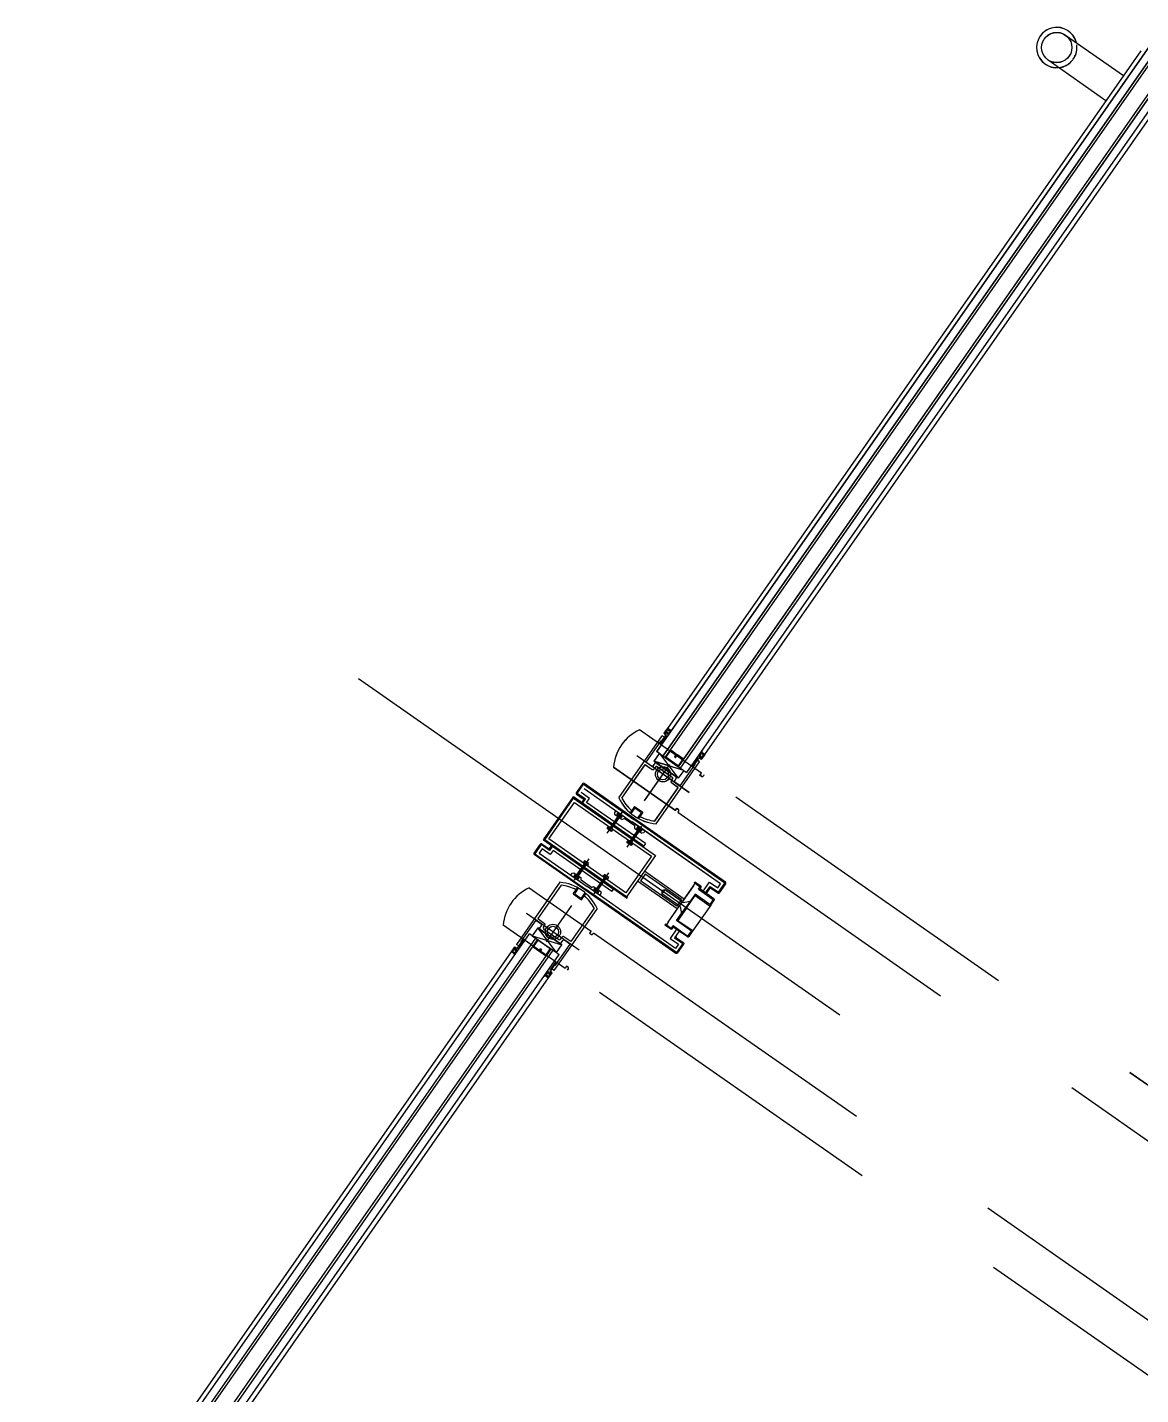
# Model space of a CAD drawing. Header units: centimetres. Extents: x 139057 to 200038, y 34824 to 80516.
# Drawn here: x 174108.4 to 174218.7, y 50301.6 to 50437.1 of the extents above; entities that cross this region are included whole.
import ezdxf

# ---------------------------------------------------------------- set-up
doc = ezdxf.new("R2010")
doc.units = ezdxf.units.CM
doc.header["$LTSCALE"] = 100
for name, pattern in [('FLPL-C-P1$0$A-FLPLR$0$CENTER', [2, 1.25, -0.25, 0.25, -0.25]), ('FLPL-C-P1$0$CENTERX2', [101.6, 63.5, -12.7, 12.7, -12.7]), ('FLPL-C-P1$0$HIDDEN2', [4.7625, 3.175, -1.5875])]:
    doc.linetypes.add(name, pattern=pattern)
for name, color, linetype in [('A-FACCIATA MONTANTI', 13, 'Continuous'), ('A-FACCIATTE VISTE', 8, 'Continuous'), ('A-SI-PORTE', 5, 'Continuous'), ('A-VISTE GIUNTO DI CONTROLLO', 1, 'Continuous'), ('FLPL-C-P1$0$A-CNTR', 7, 'FLPL-C-P1$0$CENTERX2'), ('FLPL-C-P1$0$A-DOOR', 1, 'Continuous'), ('FLPL-C-P1$0$A-SILL', 1, 'Continuous')]:
    doc.layers.add(name, color=color, linetype=linetype)

# ---------------------------------------------------------------- blocks, each defined once
blk = doc.blocks.new('FLPL-C-P1$0$TWR-C_124_DOOR-PLAN')
at = {"layer": 'FLPL-C-P1$0$A-DOOR', "linetype": 'FLPL-C-P1$0$HIDDEN2'}
for p, q in [((-972, 44.3), (-972, -30.7)), ((-927, -30.7), (-927, 44.1)), ((927, -30.7), (927, 44.1)), ((972, 44.3), (972, -30.7)), ((-972.1, -33.7), (-972.4, -866.1)), ((-971.1, -33.7), (-972.1, -33.7)), ((-972, -30.7), (-969.5, -30.7)), ((-969.5, -30.7), (-969.5, -32.5)), ((-929.6, -32.5), (-929.6, -30.7)), ((-929.6, -30.7), (-927, -30.7)), ((-927, -33.7), (-928, -33.7)), ((-927.3, -866.1), (-927, -33.7)), ((929.6, -30.7), (927, -30.7)), ((927.3, -866.1), (927, -33.7)), ((927, -33.7), (928, -33.7)), ((929.6, -32.5), (929.6, -30.7)), ((972, -30.7), (969.5, -30.7)), ((969.5, -30.7), (969.5, -32.5)), ((971.1, -33.7), (972.1, -33.7)), ((972.1, -33.7), (972.4, -866.1))]:
    blk.add_line(p, q, dxfattribs=at)
at = {"layer": 'FLPL-C-P1$0$A-DOOR', "linetype": 'FLPL-C-P1$0$A-FLPLR$0$CENTER'}
for p, q in [((-949.8, -31.9), (-949.8, 31.7)), ((949.8, -31.9), (949.8, 31.7)), ((-981.6, -0.1), (-937.9, -0.1, 0)), ((981.6, -0.1), (937.9, -0.1, 0))]:
    blk.add_line(p, q, dxfattribs=at)
at = {"layer": 'FLPL-C-P1$0$A-DOOR'}
for p, q in [((-993.9, 22.3), (-918.9, 22.3)), ((-992.4, 19.8), (-952, 19.8)), ((-952, 19.8), (-952, 11.5)), ((-949.4, 20.4), (-923.6, 20.4)), ((-949.4, 20.4), (-949.4, 14)), ((-944.2, -14.7), (-944.2, 14.4)), ((-944.2, 14.4), (-934.9, 14.4)), ((-934.9, -14.7), (-944.2, 14.4)), ((-934.9, 14.4), (-944.2, -14.7)), ((-66, 17.9, 0), (-935, 17.9)), ((-934.9, 14.4), (-934.9, 17.8, 0)), ((-934.9, 14.4), (-934.9, -14.7)), ((-926.6, 20.4), (-926.6, 19.2)), ((-926.6, 19.2), (-917.2, 19.2)), ((-924.5, 19.8), (-923.8, 20.4)), ((-924.5, 19.8), (-917.2, 19.8)), ((-924.2, 19.8), (-923.6, 20.4)), ((-918.9, 19.8), (-918.9, 22.3)), ((-909.9, 22.4), (-915.9, 22.4)), ((-915.9, 22.4), (-915.9, 21.4)), ((-915.3, 21.7), (-914.5, 21.7)), ((-915.3, 21.7), (-915.3, 21.3)), ((-914.5, 19.3), (-914.5, 21.7)), ((-913.2, 19.3), (-914.5, 19.3)), ((-910.7, 21.6), (-913.8, 21.6)), ((-913.8, 20.1), (-913.8, 21.6)), ((-913.2, 20.1), (-913.8, 20.1)), ((-910.7, 18.5), (-913.8, 18.5)), ((-913.2, 19.3), (-913.2, 20.1)), ((-911.2, 19.3), (-911.2, 20.1)), ((-910.7, 20.1), (-911.2, 20.1)), ((-909.9, 19.3), (-911.2, 19.3)), ((-910.7, 20.1), (-910.7, 21.6)), ((-909.9, 19.3), (-909.9, 22.4)), ((66, 17.9, 0), (935, 17.9)), ((910, 22.4), (916, 22.4)), ((910, 19.3), (910, 22.4)), ((910, 19.3), (911.3, 19.3)), ((910.8, 21.6), (913.8, 21.6)), ((910.8, 20.1), (910.8, 21.6)), ((910.8, 20.1), (911.3, 20.1)), ((910.8, 18.6), (913.8, 18.6)), ((911.3, 19.3), (911.3, 20.1)), ((913.3, 20.1), (913.8, 20.1)), ((913.3, 19.3), (913.3, 20.1)), ((913.3, 19.3), (914.6, 19.3)), ((913.8, 20.1), (913.8, 21.6)), ((915.4, 21.7), (914.6, 21.7)), ((914.6, 19.3), (914.6, 21.7)), ((915.4, 21.7), (915.4, 21.3)), ((916, 22.4), (916, 21.4)), ((924.5, 19.8), (917.3, 19.8)), ((926.6, 19.2), (917.3, 19.2)), ((994, 22.4), (919, 22.4)), ((919, 19.8), (919, 22.4)), ((949.5, 20.5), (923.7, 20.5)), ((924.3, 19.8), (923.7, 20.5)), ((924.5, 19.8), (923.9, 20.5)), ((926.6, 20.5), (926.6, 19.2)), ((935, 14.5), (935, 17.9, 0)), ((944.3, 14.5), (935, 14.5)), ((935, 14.5), (935, -14.7)), ((935, -14.7), (944.3, 14.5)), ((935, 14.5), (944.3, -14.7)), ((944.3, -14.7), (944.3, 14.5)), ((949.5, 20.5), (949.5, 14.1)), ((992.5, 19.8), (952, 19.8)), ((952, 19.8), (952, 11.5)), ((-992.1, 4.8), (-999.7, 4.8)), ((-993.1, 3.8), (-999.7, 3.8)), ((-993.1, 3.8), (-993.1, -4.2)), ((-992.1, 4.8), (-992.1, -5.2)), ((-948.1, 10.2), (-950.7, 10.2)), ((-945.5, 12.8), (-948.1, 12.8)), ((-946.8, 8.9), (-946.8, -9.2)), ((-944.2, 11.5), (-944.2, -11.8)), ((-66, 10.4, 0), (-935, 10.4)), ((-934.9, 7.3), (-934.9, -7.7)), ((-926.4, 7.8), (-934.4, 7.8)), ((-934.4, -7.7), (-934.4, 7.3)), ((-934.4, 7.3), (-926.4, 7.3)), ((-926.4, 0.5), (-929.1, 0.5)), ((-929.1, 0.5), (-929.1, 0)), ((-926.4, 7.3), (-926.4, 0.5)), ((-925.9, 0.5), (-925.9, 7.3)), ((66, 10.4, 0), (935, 10.4)), ((926, 0.5), (926, 7.4)), ((926.5, 7.9), (934.5, 7.9)), ((934.5, 7.4), (926.5, 7.4)), ((926.5, 7.4), (926.5, 0.5)), ((926.5, 0.5), (929.1, 0.5)), ((929.1, 0), (926.5, 0)), ((929.1, 0.5), (929.1, 0)), ((934.5, -7.6), (934.5, 7.4)), ((935, 7.4), (935, -7.6)), ((944.3, 11.5), (944.3, -11.7)), ((945.6, 12.8), (948.2, 12.8)), ((946.9, 8.9), (946.9, -9.2)), ((948.2, 10.2), (950.7, 10.2)), ((992.1, 4.9), (999.7, 4.9)), ((992.1, 4.9), (992.1, -5.1)), ((993.1, 3.9), (999.7, 3.9)), ((993.1, 3.9), (993.1, -4.1)), ((-993.1, -4.2), (-999.6, -4.2)), ((-992.1, -5.2), (-999.6, -5.2)), ((-952, -20.1), (-952, -11.8)), ((-948.1, -10.5), (-950.7, -10.5)), ((-945.5, -13.1), (-948.1, -13.1)), ((-66, -10.6, 0), (-935, -10.6)), ((-926.4, -7.7), (-934.4, -7.7)), ((-934.4, -8.2), (-926.4, -8.2)), ((-929.1, 0), (-926.4, 0)), ((-926.4, -0.3), (-929.1, -0.3)), ((-929.1, -0.3), (-929.1, -0.8)), ((-929.1, -0.8), (-926.4, -0.8)), ((-926.4, -0.8), (-926.4, -7.7)), ((-925.9, -7.7), (-925.9, -0.8)), ((66, -10.6, 0), (935, -10.6)), ((926, -7.6), (926, -0.8)), ((926.5, -0.3), (929.1, -0.3)), ((929.1, -0.8), (926.5, -0.8)), ((926.5, -0.8), (926.5, -7.6)), ((926.5, -7.6), (934.5, -7.6)), ((934.5, -8.1), (926.5, -8.1)), ((929.1, -0.3), (929.1, -0.8)), ((945.6, -13), (948.2, -13)), ((948.2, -10.5), (950.7, -10.5)), ((952, -20), (952, -11.7)), ((992.1, -5.1), (999.7, -5.1)), ((993.1, -4.1), (999.7, -4.1)), ((-993.8, -22.7), (-918.9, -22.7)), ((-992.3, -20.1), (-952, -20.1)), ((-949.4, -20.7), (-949.4, -14.3)), ((-949.4, -20.7), (-923.6, -20.7)), ((-934.9, -14.7), (-944.2, -14.7)), ((-66, -18.1, 0), (-935, -18.1)), ((-934.9, -14.7), (-934.9, -18.2, 0)), ((-926.6, -19.4), (-917.2, -19.4)), ((-926.6, -20.7), (-926.6, -19.4)), ((-924.5, -20.1), (-917.2, -20.1)), ((-924.5, -20.1), (-923.8, -20.7)), ((-924.2, -20.1), (-923.6, -20.7)), ((-918.9, -22.7), (-918.9, -20.1)), ((-915.9, -22.7), (-915.9, -21.7)), ((-909.9, -22.7), (-915.9, -22.7)), ((-915.3, -22), (-915.3, -21.6)), ((-915.3, -22), (-914.5, -22)), ((-913.2, -19.6), (-914.5, -19.6)), ((-914.5, -19.6), (-914.5, -22)), ((-910.7, -18.9), (-913.8, -18.9)), ((-913.2, -20.4), (-913.8, -20.4)), ((-913.8, -20.4), (-913.8, -21.9)), ((-910.7, -21.9), (-913.8, -21.9)), ((-913.2, -19.6), (-913.2, -20.4)), ((-909.9, -19.6), (-911.2, -19.6)), ((-911.2, -19.6), (-911.2, -20.4)), ((-910.7, -20.4), (-911.2, -20.4)), ((-910.7, -20.4), (-910.7, -21.9)), ((-909.9, -19.6), (-909.9, -22.7)), ((66, -18.1, 0), (935, -18.1)), ((910, -19.6), (910, -22.6)), ((910, -19.6), (911.3, -19.6)), ((910, -22.6), (916, -22.6)), ((910.8, -18.8), (913.8, -18.8)), ((910.8, -20.4), (910.8, -21.9)), ((910.8, -20.4), (911.3, -20.4)), ((910.8, -21.9), (913.8, -21.9)), ((911.3, -19.6), (911.3, -20.4)), ((913.3, -19.6), (914.6, -19.6)), ((913.3, -19.6), (913.3, -20.4)), ((913.3, -20.4), (913.8, -20.4)), ((913.8, -20.4), (913.8, -21.9)), ((914.6, -19.6), (914.6, -22)), ((915.4, -22), (914.6, -22)), ((915.4, -22), (915.4, -21.6)), ((916, -22.6), (916, -21.7)), ((926.6, -19.4), (917.3, -19.4)), ((924.5, -20.1), (917.3, -20.1)), ((919, -22.6), (919, -20.1)), ((993.8, -22.6), (919, -22.6)), ((924.3, -20.1), (923.7, -20.7)), ((949.5, -20.7), (923.7, -20.7)), ((924.5, -20.1), (923.9, -20.7)), ((926.6, -20.7), (926.6, -19.4)), ((935, -14.7), (944.3, -14.7)), ((935, -14.7), (935, -18.1, 0)), ((949.5, -20.7), (949.5, -14.3)), ((992.4, -20), (952, -20))]:
    blk.add_line(p, q, dxfattribs=at)
at = {"layer": 'FLPL-C-P1$0$A-DOOR', "linetype": 'Continuous'}
for p, q in [((-66, 7.9, 0), (-935, 7.9)), ((66, 7.9, 0), (935, 7.9)), ((-66, -8.1, 0), (-935, -8.1)), ((66, -8.1, 0), (935, -8.1))]:
    blk.add_line(p, q, dxfattribs=at)
at = {"layer": 'FLPL-C-P1$0$A-DOOR', "elevation": 0}
for points in [[(-151, 92.4), (-151, 22.4)], [(-121, 92.4), (-121, 22.4)]]:
    blk.add_lwpolyline(points, dxfattribs=at)
at = {"layer": 'FLPL-C-P1$0$A-DOOR'}
for centre, radius in [((-136, 92.4), 15), ((-949.8, -0.1), 7.5), ((-949.8, -0.1), 5.5), ((949.8, -0.1), 7.5), ((949.8, -0.1), 5.5)]:
    blk.add_circle(centre, radius, dxfattribs=at)
for centre, radius, start, end in [((-136, 92.4), 20, 318.5904, 221.4096), ((-955.3, 0), 44.7, 149.9548, 210.4675), ((-955.3, 0), 42.1, 151.9602, 173.3494), ((-948.1, 14), 1.29, 180, 270), ((-917.6, 21.4), 1.67, 283.9147, 0.4648), ((-917.6, 21.4), 2.26, 279.1608, 1.2621), ((-913.4, 18.9), 1.15, 159.4702, 272.7471), ((-913.4, 18.2), 0.473, 138.0617, 274.5885), ((-907.9, 23.2), 5.43, 238.7418, 270.0831), ((-907.9, 19.8), 2.05, 194.137, 271.5373), ((907.9, 23.2), 5.43, 269.9169, 301.2582), ((908, 19.8), 2.05, 268.4627, 345.863), ((913.5, 18.9), 1.15, 267.2529, 20.5298), ((913.5, 18.3), 0.473, 265.4115, 41.9383), ((917.6, 21.4), 2.26, 178.7379, 260.8392), ((917.7, 21.4), 1.67, 179.5352, 256.0853), ((948.2, 14.1), 1.29, 270, 0), ((955.3, 0), 42.1, 6.6506, 28.0398), ((955.3, 0), 44.7, 329.5325, 30.0452), ((-950.7, 11.5), 1.29, 180, 270), ((-948.1, 8.9), 1.29, 0, 90), ((-945.5, 11.5), 1.29, 0, 90), ((-934.4, 7.3), 0.5, 90, 180), ((-926.4, 7.3), 0.5, 360, 90), ((-926.4, 0.5), 0.5, 270, 0), ((926.5, 7.4), 0.5, 90, 180), ((926.5, 0.5), 0.5, 180, 270), ((934.5, 7.4), 0.5, 360, 90), ((945.6, 11.5), 1.29, 90, 180), ((948.2, 8.9), 1.29, 90, 180), ((950.7, 11.5), 1.29, 270, 0), ((-955.3, 0), 42.1, 186.9961, 208.4292), ((-950.7, -11.8), 1.29, 90, 180), ((-948.1, -14.3), 1.29, 90, 180), ((-948.1, -9.2), 1.29, 270, 0), ((-945.5, -11.8), 1.29, 270, 0), ((-934.4, -7.7), 0.5, 180, 270), ((-926.4, -0.8), 0.5, 360, 90), ((-926.4, -7.7), 0.5, 270, 360), ((926.5, -0.8), 0.5, 90, 180), ((926.5, -7.6), 0.5, 180, 270), ((934.5, -7.6), 0.5, 270, 360), ((945.6, -11.7), 1.29, 180, 270), ((948.2, -9.2), 1.29, 180, 270), ((948.2, -14.3), 1.29, 0, 90), ((950.7, -11.7), 1.29, 0, 90), ((955.3, 0), 42.1, 331.5708, 353.0039), ((-917.6, -21.7), 2.26, 358.7379, 80.8392), ((-917.6, -21.7), 1.67, 359.5352, 76.0853), ((-913.4, -19.2), 1.15, 87.2529, 200.5298), ((-913.4, -18.5), 0.473, 85.4115, 221.9383), ((-907.9, -23.5), 5.43, 89.9169, 121.2582), ((-907.9, -20.1), 2.05, 88.4627, 165.863), ((907.9, -23.5), 5.43, 58.7418, 90.0831), ((908, -20.1), 2.05, 14.137, 91.5373), ((913.5, -19.2), 1.15, 339.4702, 92.7471), ((913.5, -18.5), 0.473, 318.0617, 94.5885), ((917.6, -21.7), 2.26, 99.1608, 181.2621), ((917.7, -21.7), 1.67, 103.9147, 180.4648)]:
    blk.add_arc(centre, radius, start, end, dxfattribs=at)
at = {"layer": 'FLPL-C-P1$0$A-DOOR', "linetype": 'FLPL-C-P1$0$HIDDEN2', "ltscale": 0.1}
blk.add_arc((-136, 92.4), 20, 221.4882, 318.6202, dxfattribs=at)
at = {"layer": 'FLPL-C-P1$0$A-DOOR', "linetype": 'FLPL-C-P1$0$HIDDEN2'}
for centre, radius, start, end in [((-949.6, 5.6), 44.7, 59.5815, 120.0944), ((949.6, 5.6), 44.7, 59.9056, 120.4185), ((-971.1, -32.1), 1.67, 270.456, 346.0853), ((-928, -32.1), 1.67, 193.9147, 269.544), ((928, -32.1), 1.67, 270.456, 346.0853), ((971.1, -32.1), 1.67, 193.9147, 269.544)]:
    blk.add_arc(centre, radius, start, end, dxfattribs=at)
at = {"layer": 'FLPL-C-P1$0$A-SILL'}
for p, q in [((-91, 22.4), (-910, 22.4)), ((91, 22.4), (910, 22.4)), ((-91, -22.6), (-910, -22.6)), ((91, -22.6), (910, -22.6))]:
    blk.add_line(p, q, dxfattribs=at)

msp = doc.modelspace()

# ---------------------------------------------------------------- linework, layer by layer
at = {"layer": 'A-FACCIATA MONTANTI'}
for p, q in [((174159.54, 50356.6, 0), (174162.51, 50360.86, 0)), ((174159.54, 50356.6, 0), (174162.51, 50360.86, 0)), ((174159.67, 50356.62, 0), (174162.54, 50360.72, 0)), ((174159.67, 50356.62, 0), (174162.54, 50360.72, 0)), ((174166.73, 50359.5, 0), (174166.6, 50359.32, 0)), ((174166.73, 50359.5, 0), (174166.6, 50359.31, 0)), ((174166.6, 50359.32, 0), (174166.6, 50359.14, 0)), ((174166.6, 50359.31, 0), (174166.6, 50359.14, 0)), ((174166.98, 50359.26, 0), (174166.9, 50359.15, 0)), ((174166.98, 50359.26, 0), (174166.9, 50359.15, 0)), ((174167.03, 50359.26, 0), (174167.01, 50359.27, 0)), ((174167.03, 50359.26, 0), (174167.01, 50359.27, 0)), ((174167.03, 50359.26, 0), (174167.32, 50359.05, 0)), ((174167.03, 50359.26, 0), (174167.32, 50359.05, 0)), ((174165.3, 50358.91, 0), (174169.48, 50355.99, 0)), ((174165.3, 50358.91, 0), (174169.48, 50355.99, 0)), ((174166.97, 50359.01, 0), (174166.15, 50357.83, 0)), ((174166.97, 50359.01, 0), (174166.15, 50357.83, 0)), ((174166.97, 50359.01, 0), (174166.15, 50357.82, 0)), ((174167.11, 50358.92, 0), (174166.28, 50357.73, 0)), ((174167.11, 50358.92, 0), (174166.28, 50357.73, 0)), ((174167.11, 50358.91, 0), (174166.29, 50357.73, 0)), ((174167.11, 50358.91, 0), (174166.29, 50357.73, 0)), ((174166.6, 50359.14, 0), (174167.35, 50358.62, 0)), ((174166.6, 50359.14, 0), (174167.35, 50358.62, 0)), ((174167.25, 50358.91, 0), (174166.9, 50359.15, 0)), ((174167.25, 50358.91, 0), (174166.9, 50359.15, 0)), ((174166.96, 50359.11, 0), (174167.04, 50359.22, 0)), ((174166.96, 50359.11, 0), (174167.04, 50359.22, 0)), ((174166.97, 50359.01, 0), (174166.98, 50359.02, 0)), ((174166.97, 50359.01, 0), (174166.98, 50359.01, 0)), ((174167.01, 50359.06, 0), (174167.02, 50359.07, 0)), ((174167.01, 50359.06, 0), (174167.02, 50359.07, 0)), ((174167.11, 50359.2, 0), (174167.12, 50359.22, 0)), ((174167.11, 50359.2, 0), (174167.12, 50359.22, 0)), ((174167.11, 50358.92, 0), (174167.11, 50358.92, 0)), ((174167.11, 50358.92, 0), (174167.11, 50358.92, 0)), ((174167.14, 50358.97, 0), (174167.15, 50358.98, 0)), ((174167.14, 50358.97, 0), (174167.15, 50358.98, 0)), ((174167.19, 50358.95, 0), (174167.27, 50359.06, 0)), ((174167.19, 50358.95, 0), (174167.27, 50359.06, 0)), ((174167.24, 50359.11, 0), (174167.26, 50359.13, 0)), ((174167.33, 50359.02, 0), (174167.25, 50358.91, 0)), ((174167.33, 50359.02, 0), (174167.25, 50358.91, 0)), ((174167.51, 50358.68, 0), (174167.35, 50358.62, 0)), ((174167.51, 50358.68, 0), (174167.35, 50358.62, 0)), ((174167.54, 50358.73, 0), (174167.51, 50358.68, 0)), ((174167.54, 50358.73, 0), (174167.51, 50358.68, 0)), ((174168.6, 50357.99, 0), (174168.56, 50357.94, 0)), ((174168.6, 50357.99, 0), (174168.56, 50357.94, 0)), ((174168.56, 50357.94, 0), (174168.57, 50357.77, 0)), ((174177.59, 50352.4, 0), (174168.57, 50358.7, 0)), ((174167.73, 50350.87, 0), (174159.54, 50356.6, 0)), ((174159.54, 50356.6, 0), (174166.5, 50351.73, 0)), ((174167.73, 50350.87, 0), (174159.54, 50356.6, 0)), ((174159.54, 50356.59, 0), (174166.5, 50351.73, 0)), ((174168.94, 50357.64, 0), (174168.11, 50356.46, 0)), ((174168.94, 50357.64, 0), (174168.11, 50356.45, 0)), ((174168.94, 50357.64, 0), (174168.11, 50356.46, 0)), ((174168.94, 50357.63, 0), (174168.11, 50356.45, 0)), ((174169.07, 50357.54, 0), (174168.25, 50356.36, 0)), ((174169.07, 50357.54, 0), (174168.25, 50356.36, 0)), ((174169.08, 50357.54, 0), (174168.26, 50356.36, 0)), ((174169.08, 50357.54, 0), (174168.26, 50356.36, 0)), ((174168.57, 50357.77, 0), (174169.31, 50357.25, 0)), ((174168.57, 50357.77, 0), (174169.31, 50357.25, 0)), ((174168.94, 50357.89, 0), (174168.87, 50357.78, 0)), ((174168.94, 50357.89, 0), (174168.87, 50357.78, 0)), ((174169.22, 50357.53, 0), (174168.87, 50357.78, 0)), ((174169.22, 50357.53, 0), (174168.87, 50357.78, 0)), ((174168.93, 50357.74, 0), (174169, 50357.85, 0)), ((174168.93, 50357.74, 0), (174169, 50357.85, 0)), ((174168.94, 50357.64, 0), (174168.95, 50357.64, 0)), ((174168.94, 50357.63, 0), (174168.95, 50357.64, 0)), ((174169, 50357.88, 0), (174168.98, 50357.89, 0)), ((174169, 50357.88, 0), (174168.98, 50357.89, 0)), ((174168.98, 50357.68, 0), (174168.98, 50357.7, 0)), ((174168.98, 50357.68, 0), (174168.98, 50357.69, 0)), ((174169, 50357.88, 0), (174169.29, 50357.68, 0)), ((174169, 50357.88, 0), (174169.29, 50357.68, 0)), ((174169.07, 50357.54, 0), (174169.08, 50357.55, 0)), ((174169.08, 50357.83, 0), (174169.09, 50357.85, 0)), ((174169.11, 50357.59, 0), (174169.12, 50357.6, 0)), ((174169.11, 50357.59, 0), (174169.12, 50357.6, 0)), ((174169.16, 50357.57, 0), (174169.24, 50357.68, 0)), ((174169.16, 50357.57, 0), (174169.24, 50357.68, 0)), ((174169.21, 50357.74, 0), (174169.22, 50357.76, 0)), ((174169.21, 50357.73, 0), (174169.22, 50357.76, 0)), ((174169.3, 50357.64, 0), (174169.22, 50357.53, 0)), ((174169.3, 50357.64, 0), (174169.22, 50357.53, 0)), ((174169.48, 50357.3, 0), (174169.31, 50357.25, 0)), ((174169.48, 50357.3, 0), (174169.31, 50357.25, 0)), ((174169.61, 50357.49, 0), (174169.48, 50357.3, 0)), ((174169.61, 50357.49, 0), (174169.48, 50357.3, 0)), ((174162.32, 50354.65, 0), (174166.5, 50351.73, 0)), ((174162.32, 50354.65, 0), (174166.5, 50351.73, 0)), ((174162.8, 50353.05, 0), (174163.63, 50354.23, 0)), ((174162.8, 50353.05, 0), (174163.63, 50354.23, 0)), ((174162.81, 50353.04, 0), (174163.63, 50354.23, 0)), ((174162.81, 50353.04, 0), (174163.63, 50354.23, 0)), ((174162.94, 50352.95, 0), (174163.77, 50354.14, 0)), ((174162.94, 50352.95, 0), (174163.77, 50354.14, 0)), ((174162.94, 50352.95, 0), (174163.77, 50354.13, 0)), ((174162.94, 50352.95, 0), (174163.77, 50354.13, 0)), ((174162.26, 50353.11, 0), (174162.39, 50353.29, 0)), ((174162.26, 50353.11, 0), (174162.39, 50353.29, 0)), ((174162.39, 50353.29, 0), (174162.55, 50353.35, 0)), ((174162.39, 50353.29, 0), (174162.55, 50353.35, 0)), ((174162.55, 50353.35, 0), (174163.3, 50352.83, 0)), ((174162.55, 50353.35, 0), (174163.3, 50352.83, 0)), ((174162.57, 50352.96, 0), (174162.65, 50353.07, 0)), ((174162.57, 50352.95, 0), (174162.65, 50353.06, 0)), ((174162.59, 50352.91, 0), (174162.58, 50352.92, 0)), ((174162.59, 50352.91, 0), (174162.58, 50352.92, 0)), ((174162.59, 50352.91, 0), (174162.88, 50352.7, 0)), ((174162.59, 50352.91, 0), (174162.88, 50352.7, 0)), ((174162.71, 50353.02, 0), (174162.63, 50352.91, 0)), ((174162.71, 50353.02, 0), (174162.63, 50352.91, 0)), ((174163, 50352.82, 0), (174162.65, 50353.07, 0)), ((174163, 50352.82, 0), (174162.65, 50353.06, 0)), ((174162.67, 50352.85, 0), (174162.66, 50352.83, 0)), ((174162.67, 50352.85, 0), (174162.66, 50352.83, 0)), ((174162.77, 50353, 0), (174162.76, 50352.98, 0)), ((174162.77, 50352.99, 0), (174162.76, 50352.98, 0)), ((174162.8, 50352.76, 0), (174162.79, 50352.74, 0)), ((174162.8, 50352.76, 0), (174162.79, 50352.74, 0)), ((174162.81, 50353.04, 0), (174162.8, 50353.04, 0)), ((174162.81, 50353.04, 0), (174162.8, 50353.04, 0)), ((174162.94, 50352.86, 0), (174162.86, 50352.75, 0)), ((174162.94, 50352.86, 0), (174162.86, 50352.75, 0)), ((174162.91, 50352.9, 0), (174162.9, 50352.89, 0)), ((174162.9, 50352.9, 0), (174162.9, 50352.89, 0)), ((174162.92, 50352.71, 0), (174163, 50352.82, 0)), ((174162.94, 50352.95, 0), (174162.93, 50352.95, 0)), ((174162.94, 50352.95, 0), (174162.93, 50352.94, 0)), ((174163.27, 50352.61, 0), (174163.3, 50352.66, 0)), ((174163.27, 50352.61, 0), (174163.3, 50352.66, 0)), ((174163.3, 50352.66, 0), (174163.3, 50352.83, 0)), ((174164.77, 50351.67, 0), (174165.59, 50352.85, 0)), ((174164.77, 50351.67, 0), (174165.6, 50352.85, 0)), ((174164.77, 50351.67, 0), (174165.59, 50352.85, 0)), ((174164.77, 50351.67, 0), (174165.6, 50352.85, 0)), ((174164.91, 50351.58, 0), (174165.73, 50352.76, 0)), ((174164.91, 50351.57, 0), (174165.74, 50352.75, 0)), ((174164.91, 50351.57, 0), (174165.74, 50352.75, 0)), ((174169.57, 50353.49, 0), (174168.88, 50352.51, 0)), ((174169.57, 50353.49, 0), (174168.88, 50352.51, 0)), ((174172.81, 50349.76, 0), (174168.88, 50352.51, 0)), ((174172.81, 50349.76, 0), (174168.88, 50352.51, 0)), ((174169.62, 50353.21, 0), (174169.16, 50352.56, 0)), ((174169.62, 50353.21, 0), (174169.16, 50352.56, 0)), ((174172.76, 50350.04, 0), (174169.16, 50352.56, 0)), ((174172.76, 50350.04, 0), (174169.16, 50352.56, 0)), ((174173.5, 50350.74, 0), (174169.57, 50353.49, 0)), ((174173.5, 50350.74, 0), (174169.57, 50353.49, 0)), ((174173.22, 50350.69, 0), (174169.62, 50353.21, 0)), ((174173.22, 50350.69, 0), (174169.62, 50353.21, 0)), ((174164.32, 50351.87, 0), (174164.36, 50351.92, 0)), ((174164.32, 50351.87, 0), (174164.36, 50351.92, 0)), ((174164.36, 50351.92, 0), (174164.52, 50351.98, 0)), ((174164.36, 50351.92, 0), (174164.52, 50351.98, 0)), ((174164.52, 50351.98, 0), (174165.27, 50351.45, 0)), ((174164.52, 50351.98, 0), (174165.27, 50351.45, 0)), ((174164.54, 50351.58, 0), (174164.61, 50351.69, 0)), ((174164.54, 50351.58, 0), (174164.61, 50351.69, 0)), ((174164.56, 50351.53, 0), (174164.54, 50351.54, 0)), ((174164.56, 50351.53, 0), (174164.54, 50351.54, 0)), ((174164.56, 50351.53, 0), (174164.85, 50351.33, 0)), ((174164.56, 50351.53, 0), (174164.85, 50351.33, 0)), ((174164.67, 50351.65, 0), (174164.6, 50351.54, 0)), ((174164.67, 50351.65, 0), (174164.6, 50351.54, 0)), ((174164.97, 50351.45, 0), (174164.61, 50351.69, 0)), ((174164.97, 50351.44, 0), (174164.61, 50351.69, 0)), ((174164.64, 50351.48, 0), (174164.62, 50351.46, 0)), ((174164.64, 50351.48, 0), (174164.62, 50351.45, 0)), ((174164.74, 50351.62, 0), (174164.73, 50351.61, 0)), ((174164.74, 50351.62, 0), (174164.73, 50351.61, 0)), ((174164.77, 50351.39, 0), (174164.76, 50351.36, 0)), ((174164.77, 50351.38, 0), (174164.76, 50351.36, 0)), ((174164.77, 50351.67, 0), (174164.77, 50351.66, 0)), ((174164.77, 50351.67, 0), (174164.77, 50351.66, 0)), ((174164.91, 50351.49, 0), (174164.83, 50351.38, 0)), ((174164.91, 50351.49, 0), (174164.83, 50351.38, 0)), ((174164.87, 50351.53, 0), (174164.86, 50351.52, 0)), ((174164.87, 50351.53, 0), (174164.86, 50351.52, 0)), ((174164.89, 50351.34, 0), (174164.97, 50351.45, 0)), ((174164.89, 50351.33, 0), (174164.97, 50351.44, 0)), ((174164.91, 50351.58, 0), (174164.9, 50351.57, 0)), ((174164.91, 50351.58, 0), (174164.9, 50351.57, 0)), ((174165.14, 50351.1, 0), (174165.27, 50351.28, 0)), ((174165.14, 50351.09, 0), (174165.27, 50351.28, 0)), ((174165.27, 50351.28, 0), (174165.27, 50351.45, 0)), ((174165.27, 50351.28, 0), (174165.27, 50351.45, 0)), ((174171.58, 50351.66, 0), (174171.27, 50351.57, 0)), ((174171.58, 50351.66, 0), (174171.27, 50351.57, 0)), ((174171.27, 50351.57, 0), (174171.29, 50351.25, 0)), ((174171.27, 50351.57, 0), (174171.29, 50351.25, 0)), ((174171.58, 50351.66, 0), (174171.29, 50351.25, 0)), ((174171.58, 50351.66, 0), (174171.29, 50351.25, 0)), ((174173.1, 50349.99, 0), (174171.29, 50351.25, 0)), ((174173.1, 50349.99, 0), (174171.29, 50351.25, 0)), ((174173.38, 50350.4, 0), (174171.58, 50351.66, 0)), ((174173.38, 50350.4, 0), (174171.58, 50351.66, 0)), ((174174.42, 50352.06, 0), (174174.59, 50352.3, 0)), ((174174.42, 50352.05, 0), (174174.59, 50352.3, 0)), ((174174.51, 50352.36, 0), (174174.56, 50352.44, 0)), ((174174.59, 50352.3, 0), (174174.51, 50352.36, 0)), ((174174.59, 50352.3, 0), (174174.51, 50352.36, 0)), ((174174.56, 50352.44, 0), (174175.14, 50352.04, 0)), ((174174.56, 50352.44, 0), (174175.14, 50352.04, 0)), ((174174.59, 50352.3, 0), (174175.08, 50351.96, 0)), ((174174.59, 50352.3, 0), (174175.08, 50351.96, 0)), ((174174.91, 50351.71, 0), (174175.08, 50351.96, 0)), ((174174.91, 50351.71, 0), (174175.08, 50351.96, 0)), ((174175.16, 50351.9, 0), (174175.05, 50351.74, 0)), ((174173.1, 50349.99, 0), (174173.22, 50349.29, 0)), ((174173.1, 50349.99, 0), (174173.22, 50349.29, 0)), ((174174.08, 50350.52, 0), (174173.22, 50349.29, 0)), ((174174.08, 50350.52, 0), (174173.22, 50349.29, 0)), ((174173.38, 50350.4, 0), (174174.08, 50350.52, 0)), ((174173.38, 50350.4, 0), (174174.08, 50350.52, 0)), ((174174.16, 50350.47, 0), (174174.08, 50350.52, 0)), ((174174.16, 50350.46, 0), (174174.08, 50350.52, 0)), ((174176.12, 50350.13, 0), (174174.29, 50347.51, 0)), ((174176.12, 50350.13, 0), (174174.29, 50347.51, 0)), ((174171.9, 50348.45, 0), (174171.73, 50348.2, 0)), ((174171.9, 50348.45, 0), (174171.73, 50348.2, 0)), ((174173.3, 50349.24, 0), (174173.22, 50349.29, 0)), ((174173.3, 50349.24, 0), (174173.22, 50349.29, 0)), ((174171.64, 50348.26, 0), (174171.59, 50348.18, 0)), ((174171.64, 50348.26, 0), (174171.59, 50348.18, 0)), ((174171.59, 50348.18, 0), (174172.16, 50347.78, 0)), ((174171.59, 50348.18, 0), (174172.16, 50347.78, 0)), ((174171.73, 50348.2, 0), (174171.64, 50348.26, 0)), ((174171.73, 50348.2, 0), (174171.64, 50348.26, 0)), ((174171.73, 50348.2, 0), (174172.22, 50347.86, 0)), ((174171.73, 50348.2, 0), (174172.22, 50347.86, 0)), ((174172.39, 50348.11, 0), (174172.22, 50347.86, 0)), ((174172.39, 50348.1, 0), (174172.22, 50347.86, 0)), ((174172.3, 50347.8, 0), (174172.41, 50347.97, 0)), ((174172.3, 50347.8, 0), (174172.41, 50347.96, 0))]:
    msp.add_line(p, q, dxfattribs=at)
at = {"layer": 'A-FACCIATA MONTANTI', "elevation": 0}
for points in [[(174168.57, 50358.7), (174163.57, 50362.2, 0.404063), (174163.43, 50362.17), (174162.8, 50361.27, 0.414214), (174162.82, 50361.13), (174163.48, 50360.67, -0.414214), (174163.51, 50360.53), (174163.33, 50360.29)], [(174168.57, 50358.7), (174163.57, 50362.2, 0.404063), (174163.43, 50362.17), (174162.8, 50361.27, 0.414214), (174162.82, 50361.13), (174163.48, 50360.67, -0.414214), (174163.51, 50360.53), (174163.33, 50360.29)], [(174175.7, 50351.28), (174176.05, 50351.77, -0.414214), (174176.19, 50351.8), (174176.84, 50351.34, 0.414214), (174176.98, 50351.36), (174177.61, 50352.26, 0.404063), (174177.59, 50352.4), (174168.57, 50358.7)], [(174175.7, 50351.28), (174176.05, 50351.77, -0.414214), (174176.19, 50351.79), (174176.84, 50351.34, 0.414214), (174176.98, 50351.36), (174177.61, 50352.26, 0.404063), (174177.59, 50352.4), (174168.57, 50358.7)], [(174163.64, 50351.65), (174158.64, 50355.15, -0.404063), (174158.62, 50355.28), (174159.25, 50356.19, -0.414214), (174159.39, 50356.21), (174160.04, 50355.75, 0.414214), (174160.18, 50355.78), (174160.36, 50356.02)], [(174163.64, 50351.65), (174158.64, 50355.15, -0.404063), (174158.62, 50355.28), (174159.25, 50356.19, -0.414214), (174159.39, 50356.21), (174160.04, 50355.75, 0.414214), (174160.18, 50355.78), (174160.36, 50356.02)], [(174172.73, 50347.02, 0.414214), (174172.75, 50346.88), (174173.41, 50346.42, -0.414214), (174173.43, 50346.28), (174172.8, 50345.38, -0.404063), (174172.67, 50345.35), (174163.64, 50351.65)], [(174172.73, 50347.01, 0.414214), (174172.75, 50346.88), (174173.41, 50346.42, -0.414214), (174173.43, 50346.28), (174172.8, 50345.38, -0.404063), (174172.67, 50345.35), (174163.64, 50351.65)], [(174173.73, 50349.85), (174174.59, 50351.08), (174175.98, 50350.11, 0.414214), (174176.12, 50350.13), (174176.47, 50350.62, 0.414214), (174176.44, 50350.76), (174175.05, 50351.74)], [(174173.73, 50349.85), (174174.59, 50351.08), (174175.98, 50350.11, 0.414214), (174176.12, 50350.13), (174176.47, 50350.62, 0.414214), (174176.44, 50350.76), (174175.05, 50351.74)], [(174173.73, 50349.85), (174172.87, 50348.62), (174174.27, 50347.65, -0.414214), (174174.29, 50347.51), (174173.95, 50347.02, -0.414214), (174173.81, 50346.99), (174172.41, 50347.97)], [(174173.73, 50349.85), (174172.87, 50348.62), (174174.27, 50347.65, -0.414214), (174174.29, 50347.51), (174173.95, 50347.02, -0.414214), (174173.81, 50346.99), (174172.41, 50347.96)]]:
    msp.add_lwpolyline(points, format="xyb", dxfattribs=at)
for points in [[(174163.42, 50360.23), (174163.7, 50360.64), (174162.88, 50361.21), (174163.51, 50362.11), (174168.51, 50358.62)], [(174163.42, 50360.23), (174163.7, 50360.64), (174162.88, 50361.21), (174163.51, 50362.11), (174168.51, 50358.62)], [(174162.54, 50360.72), (174170.65, 50355.05), (174167.79, 50350.95), (174159.67, 50356.62)], [(174162.54, 50360.72), (174170.65, 50355.05), (174167.79, 50350.95), (174159.67, 50356.62)], [(174169.65, 50356.24), (174169.48, 50355.99), (174162.51, 50360.86), (174162.46, 50360.78)], [(174169.65, 50356.24), (174169.48, 50355.99), (174162.51, 50360.86), (174162.46, 50360.78)], [(174169.65, 50356.24), (174163.83, 50360.3), (174164.12, 50360.71), (174163.3, 50361.29)], [(174169.65, 50356.24), (174163.83, 50360.3), (174164.12, 50360.71), (174163.3, 50361.28)], [(174163.59, 50361.7), (174168.34, 50358.37)], [(174163.59, 50361.7), (174163.59, 50361.69), (174168.34, 50358.37)], [(174166.97, 50359.01), (174166.82, 50359.12), (174166.97, 50359.33)], [(174166.97, 50359.01), (174166.82, 50359.12), (174166.97, 50359.33)], [(174166, 50357.62), (174165.85, 50357.72), (174166, 50357.94)], [(174166, 50357.62), (174165.85, 50357.72), (174166, 50357.93)], [(174165.93, 50357.83), (174166.34, 50357.54), (174166.41, 50357.64), (174166, 50357.93)], [(174165.93, 50357.82), (174166.34, 50357.54), (174166.41, 50357.64), (174166, 50357.93)], [(174167.39, 50359.04), (174167.24, 50358.82), (174167.11, 50358.91)], [(174167.39, 50359.04), (174167.24, 50358.82), (174167.11, 50358.91)], [(174168.6, 50357.99), (174167.54, 50358.73)], [(174168.6, 50357.99), (174167.54, 50358.73)], [(174175.38, 50351.51), (174176.01, 50352.41), (174176.83, 50351.84), (174177.11, 50352.25), (174168.34, 50358.38)], [(174175.38, 50351.51), (174176.01, 50352.41), (174176.83, 50351.84), (174177.11, 50352.25), (174168.34, 50358.37)], [(174175.62, 50351.34), (174176.08, 50351.99), (174176.9, 50351.42), (174177.53, 50352.32), (174168.51, 50358.62)], [(174175.62, 50351.33), (174176.08, 50351.99), (174176.9, 50351.42), (174177.53, 50352.32), (174168.51, 50358.62)], [(174168.94, 50357.64), (174168.79, 50357.74), (174168.94, 50357.96)], [(174168.94, 50357.64), (174168.79, 50357.74), (174168.94, 50357.95)], [(174166.42, 50357.64), (174166.27, 50357.43), (174166, 50357.62)], [(174166.42, 50357.64), (174166.27, 50357.43), (174166, 50357.62)], [(174167.6, 50357.31), (174169.48, 50355.99)], [(174167.6, 50357.31), (174169.48, 50355.99)], [(174167.96, 50356.25), (174167.82, 50356.35), (174167.97, 50356.56)], [(174167.96, 50356.24), (174167.82, 50356.35), (174167.97, 50356.56)], [(174168.8, 50357.74), (174169.21, 50357.46), (174169.24, 50357.5), (174168.83, 50357.79)], [(174168.8, 50357.74), (174169.21, 50357.46), (174169.24, 50357.5), (174168.83, 50357.79)], [(174169.36, 50357.66), (174169.21, 50357.45), (174169.08, 50357.54)], [(174169.36, 50357.66), (174169.21, 50357.45), (174169.08, 50357.54)], [(174160.44, 50355.97), (174160.15, 50355.56), (174159.33, 50356.13), (174158.7, 50355.23), (174163.7, 50351.73)], [(174160.44, 50355.97), (174160.15, 50355.56), (174159.33, 50356.13), (174158.7, 50355.23), (174163.7, 50351.73)], [(174166.33, 50351.48), (174160.51, 50355.55), (174160.23, 50355.14), (174159.41, 50355.71), (174159.12, 50355.3), (174163.87, 50351.98)], [(174166.33, 50351.48), (174160.51, 50355.55), (174160.23, 50355.14), (174159.41, 50355.71), (174159.12, 50355.3), (174163.87, 50351.98)], [(174168.39, 50356.27), (174168.24, 50356.05), (174167.96, 50356.25)], [(174168.39, 50356.27), (174168.24, 50356.05), (174167.96, 50356.24)], [(174163.78, 50354.44), (174163.63, 50354.54), (174163.48, 50354.33)], [(174163.78, 50354.44), (174163.63, 50354.54), (174163.48, 50354.33)], [(174163.56, 50354.43), (174163.97, 50354.15), (174163.9, 50354.04), (174163.49, 50354.33)], [(174163.56, 50354.43), (174163.56, 50354.43), (174163.97, 50354.14), (174163.9, 50354.04), (174163.49, 50354.33)], [(174164.05, 50354.25), (174163.78, 50354.44)], [(174164.05, 50354.25), (174164.05, 50354.25), (174163.78, 50354.44)], [(174162.8, 50353.05), (174162.65, 50353.15), (174162.51, 50352.93)], [(174162.66, 50353.14), (174162.66, 50353.14), (174163.07, 50352.85), (174163.04, 50352.81), (174162.63, 50353.1)], [(174163.04, 50352.81), (174162.63, 50353.1)], [(174162.8, 50353.05), (174162.65, 50353.15)], [(174162.66, 50353.14), (174163.07, 50352.85)], [(174162.93, 50352.64), (174163.08, 50352.86), (174162.94, 50352.95)], [(174162.93, 50352.64), (174163.08, 50352.85), (174162.94, 50352.95)], [(174164.32, 50351.87), (174163.27, 50352.61)], [(174164.32, 50351.87), (174163.27, 50352.61)], [(174164.62, 50353.05), (174166.5, 50351.73)], [(174164.62, 50353.05), (174166.5, 50351.73)], [(174165.74, 50353.07), (174165.6, 50353.17), (174165.45, 50352.95)], [(174165.74, 50353.06), (174165.6, 50353.17), (174165.45, 50352.95)], [(174165.87, 50352.66), (174166.02, 50352.87), (174165.74, 50353.07)], [(174165.87, 50352.66), (174166.02, 50352.87), (174165.74, 50353.06)], [(174172.99, 50347.56), (174172.53, 50346.91), (174173.35, 50346.34), (174172.72, 50345.43), (174163.7, 50351.73)], [(174172.99, 50347.56), (174172.53, 50346.91), (174173.35, 50346.34), (174172.72, 50345.43), (174163.7, 50351.73)], [(174172.74, 50347.74), (174172.11, 50346.83), (174172.93, 50346.26), (174172.65, 50345.85), (174163.87, 50351.98)], [(174172.74, 50347.74), (174172.11, 50346.83), (174172.93, 50346.26), (174172.65, 50345.85), (174163.87, 50351.98)], [(174164.77, 50351.67), (174164.62, 50351.78), (174164.47, 50351.56)], [(174164.77, 50351.67), (174164.62, 50351.77), (174164.47, 50351.56)], [(174164.89, 50351.27), (174165.04, 50351.48), (174164.91, 50351.57)], [(174164.89, 50351.27), (174165.04, 50351.48), (174164.91, 50351.57)], [(174166.33, 50351.48), (174166.5, 50351.73)], [(174166.33, 50351.48), (174166.5, 50351.73)], [(174171.9, 50348.45), (174174.42, 50352.06)], [(174174.42, 50352.05), (174173.16, 50350.25)], [(174176.04, 50350.19), (174174.57, 50351.22), (174173.65, 50349.91)], [(174176.04, 50350.19), (174174.57, 50351.22), (174173.65, 50349.91)], [(174174.91, 50351.71), (174176.38, 50350.68), (174176.04, 50350.19)], [(174174.91, 50351.71), (174176.38, 50350.68), (174176.04, 50350.19)], [(174167.73, 50350.87), (174167.82, 50350.81), (174167.87, 50350.89), (174167.79, 50350.95)], [(174167.73, 50350.87), (174167.82, 50350.81), (174167.87, 50350.89), (174167.79, 50350.95)], [(174171.9, 50348.45), (174173.16, 50350.25)], [(174174.21, 50347.57), (174172.73, 50348.6), (174173.65, 50349.91)], [(174174.21, 50347.56), (174172.73, 50348.6), (174173.65, 50349.91)], [(174173.22, 50350.69), (174172.76, 50350.04)], [(174173.22, 50350.69), (174172.76, 50350.04)], [(174172.39, 50348.11), (174173.87, 50347.07), (174174.21, 50347.57)], [(174172.39, 50348.1), (174173.86, 50347.07), (174174.21, 50347.56)]]:
    msp.add_lwpolyline(points, dxfattribs=at)
for points in [[(174160.09, 50356.7), (174162.61, 50360.3), (174170.24, 50354.98), (174167.72, 50351.37)], [(174160.09, 50356.69), (174162.61, 50360.3), (174170.24, 50354.98), (174167.72, 50351.37)], [(174167.27, 50358.87), (174166.86, 50359.16), (174166.83, 50359.12), (174167.24, 50358.83)], [(174167.27, 50358.87), (174166.86, 50359.16), (174166.83, 50359.12), (174167.24, 50358.83)], [(174168.38, 50356.27), (174167.97, 50356.55), (174167.9, 50356.45), (174168.31, 50356.16)], [(174168.38, 50356.26), (174167.97, 50356.55), (174167.9, 50356.45), (174168.31, 50356.16)], [(174165.87, 50352.67), (174165.46, 50352.96), (174165.53, 50353.06), (174165.94, 50352.77)], [(174165.87, 50352.67), (174165.46, 50352.95), (174165.53, 50353.06), (174165.94, 50352.77)], [(174165, 50351.44), (174164.59, 50351.72), (174164.62, 50351.77), (174165.03, 50351.48)], [(174165, 50351.44), (174164.59, 50351.72), (174164.62, 50351.76), (174165.03, 50351.48)]]:
    msp.add_lwpolyline(points, close=True, dxfattribs=at)
at = {"layer": 'A-FACCIATA MONTANTI', "ltscale": 0.02, "elevation": 0}
for points in [[(174167.3, 50359.34), (174165.84, 50357.25)], [(174167.3, 50359.33), (174165.84, 50357.25)], [(174169.27, 50357.96), (174167.81, 50355.88)], [(174162.61, 50352.63), (174164.07, 50354.71)], [(174162.61, 50352.62), (174164.07, 50354.71)], [(174164.58, 50351.25), (174166.04, 50353.34)], [(174164.58, 50351.25), (174166.04, 50353.33)]]:
    msp.add_lwpolyline(points, dxfattribs=at)
at = {"layer": 'A-FACCIATA MONTANTI'}
for centre, radius, start, end in [((174167, 50359.25, 0), 0.0268, 55.0638, 145.0638), ((174167, 50359.25, 0), 0.0268, 55.0638, 145.0638), ((174167.01, 50359.24, 0), 0.0268, 325.0638, 55.0638), ((174167.01, 50359.24, 0), 0.0268, 325.0638, 55.0638), ((174167.06, 50359.18, 0), 0.0498, 56.3489, 117.5676), ((174167.06, 50359.18, 0), 0.0498, 56.3489, 117.5676), ((174167.22, 50359.06, 0), 0.0498, 352.5601, 53.7788), ((174167.22, 50359.06, 0), 0.0498, 352.5601, 53.7788), ((174167.29, 50359.04, 0), 0.0268, 55.0638, 145.0638), ((174167.29, 50359.04, 0), 0.0268, 55.0638, 145.0638), ((174167.31, 50359.03, 0), 0.0268, 325.0638, 55.0638), ((174167.31, 50359.03, 0), 0.0268, 325.0638, 55.0638), ((174168.97, 50357.87, 0), 0.0268, 55.0638, 145.0638), ((174168.97, 50357.87, 0), 0.0268, 55.0638, 145.0638), ((174168.98, 50357.86, 0), 0.0268, 325.0638, 55.0638), ((174168.98, 50357.86, 0), 0.0268, 325.0638, 55.0638), ((174169.03, 50357.8, 0), 0.0498, 56.3489, 117.5676), ((174169.03, 50357.8, 0), 0.0498, 56.3489, 117.5676), ((174169.19, 50357.69, 0), 0.0498, 352.5601, 53.7788), ((174169.19, 50357.69, 0), 0.0498, 352.5601, 53.7788), ((174169.26, 50357.67, 0), 0.0268, 55.0638, 145.0638), ((174169.26, 50357.67, 0), 0.0268, 55.0638, 145.0638), ((174169.27, 50357.66, 0), 0.0268, 325.0638, 55.0638), ((174169.27, 50357.66, 0), 0.0268, 325.0638, 55.0638), ((174162.59, 50352.94, 0), 0.0268, 145.063, 235.063), ((174162.59, 50352.94, 0), 0.0268, 145.063, 235.063), ((174162.61, 50352.93, 0), 0.0268, 235.063, 325.063), ((174162.61, 50352.93, 0), 0.0268, 235.063, 325.063), ((174162.68, 50352.91, 0), 0.0498, 172.5592, 233.778), ((174162.68, 50352.91, 0), 0.0498, 172.5592, 233.778), ((174162.84, 50352.8, 0), 0.0498, 236.348, 297.5668), ((174162.84, 50352.79, 0), 0.0498, 236.348, 297.5668), ((174162.89, 50352.74, 0), 0.0268, 145.063, 235.063), ((174162.89, 50352.73, 0), 0.0268, 145.063, 235.063), ((174162.9, 50352.73, 0), 0.0268, 235.063, 325.063), ((174162.9, 50352.72, 0), 0.0268, 235.063, 325.063), ((174164.56, 50351.57, 0), 0.0268, 145.063, 235.063), ((174164.56, 50351.56, 0), 0.0268, 145.063, 235.063), ((174164.58, 50351.56, 0), 0.0268, 235.063, 325.063), ((174164.58, 50351.55, 0), 0.0268, 235.063, 325.063), ((174164.65, 50351.53, 0), 0.0498, 172.5592, 233.778), ((174164.65, 50351.53, 0), 0.0498, 172.5592, 233.778), ((174164.81, 50351.42, 0), 0.0498, 236.348, 297.5668), ((174164.81, 50351.42, 0), 0.0498, 236.348, 297.5668), ((174164.85, 50351.36, 0), 0.0268, 145.063, 235.063), ((174164.85, 50351.36, 0), 0.0268, 145.063, 235.063), ((174164.87, 50351.35, 0), 0.0268, 235.063, 325.063), ((174164.87, 50351.35, 0), 0.0268, 235.063, 325.063), ((174175.08, 50351.96, 0), 0.1, 325.063, 55.063), ((174175.08, 50351.96, 0), 0.1, 325.063, 55.063), ((174172.22, 50347.86, 0), 0.1, 235.063, 325.063), ((174172.22, 50347.86, 0), 0.1, 235.063, 325.063)]:
    msp.add_arc(centre, radius, start, end, dxfattribs=at)
at = {"layer": 'A-VISTE GIUNTO DI CONTROLLO'}
msp.add_arc((175190.72, 49511.94, 0), 1016.77, 126.94989, 163.17529, dxfattribs=at)
at = {"layer": 'FLPL-C-P1$0$A-CNTR', "ltscale": 0.05}
for p in [(174188.91, 50339.25, 0), (174188.91, 50339.24, 0)]:
    msp.add_line(p, (174141.21, 50372.57, 0), dxfattribs=at)

# ---------------------------------------------------------------- block references
at = {"layer": 'A-FACCIATTE VISTE', "extrusion": (0, 0, -1), "xscale": -0.1, "yscale": 0.1, "zscale": -0.1, "rotation": 304.937068764028}
for p in [(-174225.78, 50440.97, 0), (-174106.09, 50269.63, 0)]:
    msp.add_blockref('FLPL-C-P1$0$TWR-C_124_DOOR-PLAN', p, dxfattribs=at)
at = {"layer": 'A-SI-PORTE', "extrusion": (0, 0, -1), "xscale": -0.1, "yscale": 0.1, "zscale": -0.1, "rotation": 304.9370687586898}
for p in [(-174225.78, 50440.96, 0), (-174106.09, 50269.63, 0)]:
    msp.add_blockref('FLPL-C-P1$0$TWR-C_124_DOOR-PLAN', p, dxfattribs=at)

doc.saveas('drawing.dxf')
